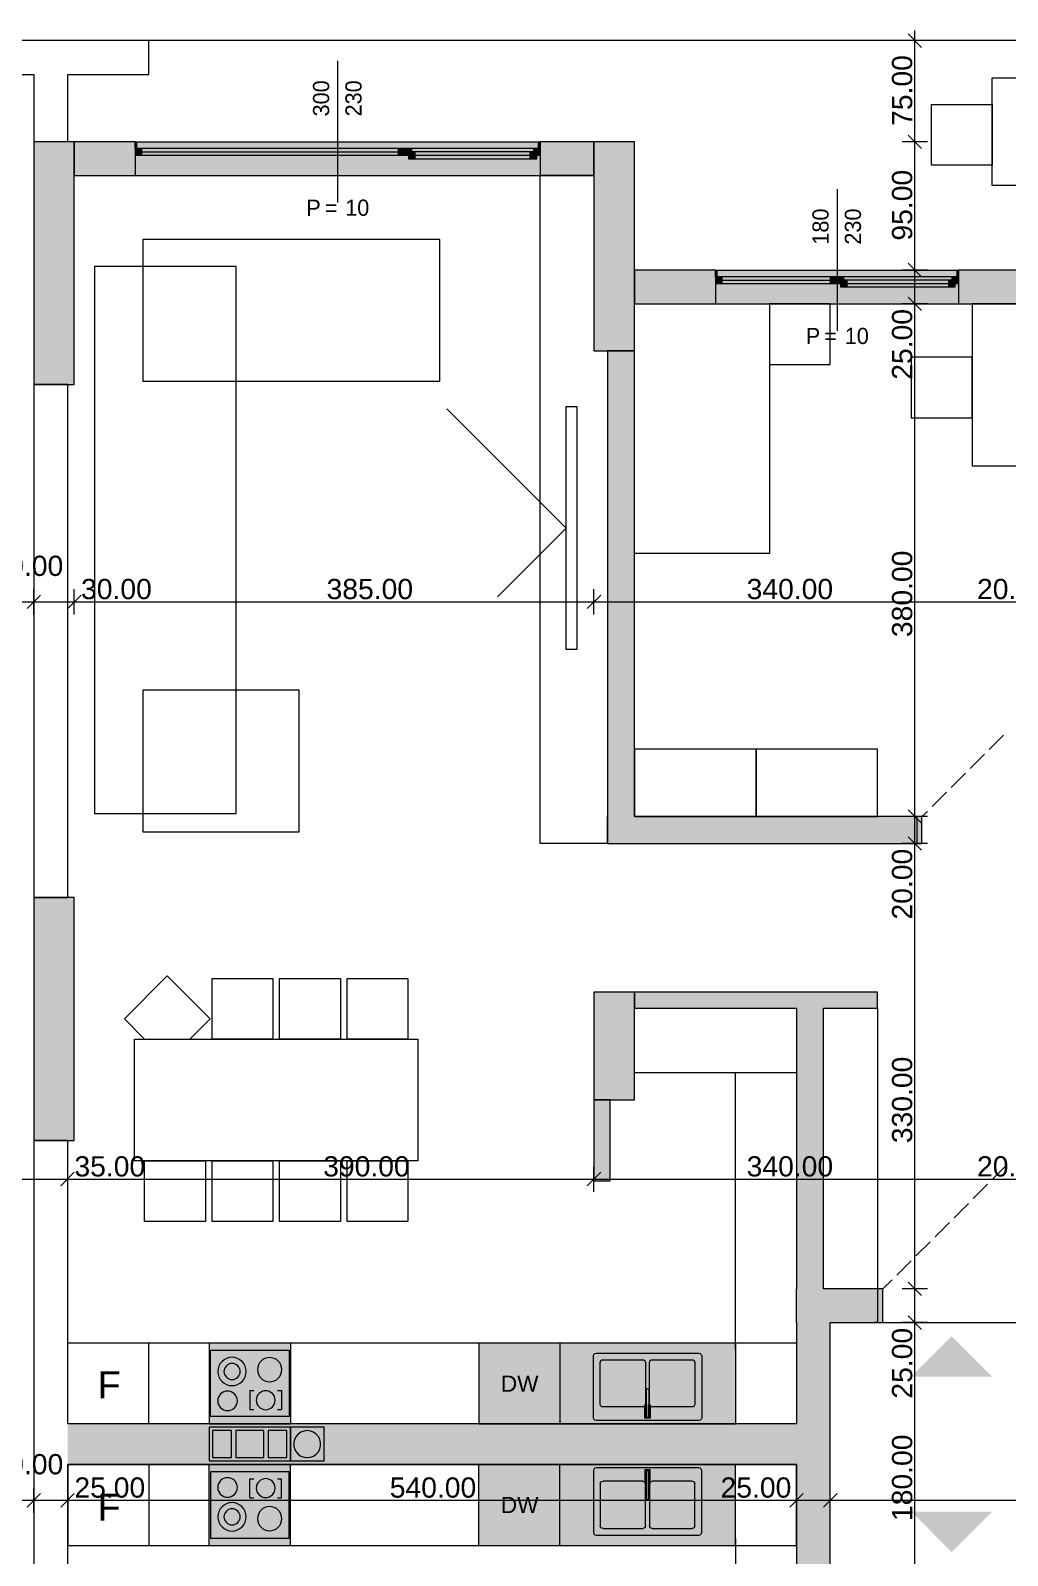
# Model space of a CAD drawing. Header units: millimetres. Extents: x 5493291 to 5652041, y -5155064 to -5098765.
# Drawn here: x 5583631 to 5590869, y -5121817 to -5110516 of the extents above; entities that cross this region are included whole.
import ezdxf

# ---------------------------------------------------------------- set-up
doc = ezdxf.new("R2010")
doc.units = ezdxf.units.MM
doc.header["$MEASUREMENT"] = 0
doc.layers.add('Drawing & Figure', color=7, linetype='Continuous')
for name, color, linetype, lineweight in [('Drawing & Figure_Pen_No__1', 7, 'Continuous', 13), ('Drawing & Figure_Pen_No__101', 252, 'Continuous', 13), ('Drawing & Figure_Pen_No__2', 8, 'Continuous', 13)]:
    doc.layers.add(name, color=color, linetype=linetype, lineweight=lineweight)
for name, color, linetype, lineweight, true_color in [('Drawing & Figure_Pen_No__102', 7, 'Continuous', 13, 0xcccccc), ('Drawing & Figure_Pen_No__105', 7, 'Continuous', 13, 0xcae6ff), ('Drawing & Figure_Pen_No__145', 7, 'Continuous', 13, 0x0077b0), ('Drawing & Figure_Pen_No__181', 7, 'Continuous', 5, 0x282828), ('Drawing & Figure_Pen_No__61', 7, 'Continuous', 13, 0x6a6a6a), ('Drawing & Figure_Pen_No__62', 7, 'Continuous', 13, 0xaaaaaa), ('Drawing & Figure_Pen_No__65', 7, 'Continuous', 20, 0x80c2ff)]:
    doc.layers.add(name, color=color, linetype=linetype, lineweight=lineweight, true_color=true_color)
doc.styles.add('GENERATED_STYLE_1', font='GIL_____.TTF')
doc.styles.add('GENERATED_STYLE_2', font='arial.ttf')
doc.styles.add('GENERATED_STYLE_3', font='ARIALUNI.ttf')

msp = doc.modelspace()

# ---------------------------------------------------------------- hatches: boundary and pattern name
at = {"layer": 'Drawing & Figure', "linetype": 'Continuous', "lineweight": 20}
h = msp.add_hatch(color=6, dxfattribs=at)
h.paths.add_polyline_path([(5584955, -5121116), (5585556, -5121116), (5585556, -5120866), (5585126, -5120866), (5584955, -5120866)])
h.paths.add_polyline_path([(5584980, -5120891), (5585120, -5120891), (5585120, -5121091), (5584980, -5121091)], flags=0)
h.paths.add_polyline_path([(5585360, -5121091), (5585151, -5121091), (5585151, -5120891), (5585360, -5120891)], flags=0)
h.paths.add_polyline_path([(5585391, -5121091), (5585391, -5120891), (5585530, -5120891), (5585530, -5121091)], flags=0)
h = msp.add_hatch(color=6, dxfattribs=at)
h.paths.add_polyline_path([(5585556, -5120866), (5585556, -5121116), (5585805, -5121116), (5585805, -5121096), (5585805, -5120886), (5585805, -5120866)])
h.paths.add_polyline_path([(5585581, -5121004), (5585581, -5120979), (5585587, -5120956), (5585598, -5120935), (5585614, -5120917), (5585634, -5120903), (5585657, -5120894), (5585681, -5120891), (5585704, -5120894), (5585727, -5120903), (5585747, -5120917), (5585763, -5120935), (5585774, -5120956), (5585780, -5120979), (5585780, -5121004), (5585774, -5121027), (5585763, -5121048), (5585747, -5121066), (5585727, -5121080), (5585704, -5121089), (5585681, -5121091), (5585657, -5121089), (5585634, -5121080), (5585614, -5121066), (5585598, -5121048), (5585587, -5121027)], flags=0)
at = {"layer": 'Drawing & Figure_Pen_No__1', "linetype": 'Continuous', "lineweight": 0, "true_color": 0x000000}
for points in [[(5583955, -5111341), (5583656, -5111341), (5583656, -5113139), (5583955, -5113139)], [(5588105, -5111341), (5587805, -5111341), (5587805, -5112891), (5588105, -5112891)], [(5583955, -5116941), (5583656, -5116941), (5583656, -5118741), (5583955, -5118741)], [(5588105, -5118441), (5588105, -5117641), (5587805, -5117641), (5587805, -5118441)], [(5590756, -5120491), (5590456, -5120191), (5590156, -5120491)], [(5590756, -5121491), (5590156, -5121491), (5590456, -5121792)]]:
    msp.add_hatch(color=18, dxfattribs=at).paths.add_polyline_path(points)
at = {"layer": 'Drawing & Figure_Pen_No__1', "linetype": 'Continuous', "lineweight": 0, "true_color": 0xffffff}
for points in [[(5583955, -5111591), (5584405, -5111591), (5584405, -5111441), (5584405, -5111391), (5584405, -5111341), (5583955, -5111341)], [(5584405, -5111391), (5587406, -5111391), (5587406, -5111341), (5587395, -5111341), (5584415, -5111341), (5584405, -5111341)], [(5584415, -5111341), (5584405, -5111341), (5584405, -5111391), (5584415, -5111391)], [(5587406, -5111341), (5587395, -5111341), (5587395, -5111391), (5587406, -5111391)], [(5587805, -5111341), (5587406, -5111341), (5587406, -5111391), (5587406, -5111441), (5587406, -5111591), (5587805, -5111591)], [(5587406, -5111391), (5584405, -5111391), (5584405, -5111441), (5584405, -5111591), (5587406, -5111591), (5587406, -5111441)], [(5584405, -5111441), (5584456, -5111441), (5584456, -5111391), (5584405, -5111391)], [(5584456, -5111441), (5586355, -5111441), (5586355, -5111391), (5584456, -5111391)], [(5586405, -5111391), (5586355, -5111391), (5586355, -5111441), (5586405, -5111441)], [(5586405, -5111441), (5586431, -5111441), (5586431, -5111416), (5586456, -5111416), (5586456, -5111391), (5586405, -5111391)], [(5586431, -5111466), (5586481, -5111466), (5586481, -5111416), (5586431, -5111416)], [(5587331, -5111466), (5587331, -5111416), (5587356, -5111416), (5587356, -5111391), (5586456, -5111391), (5586456, -5111416), (5586481, -5111416), (5586481, -5111466)], [(5587331, -5111416), (5586481, -5111416), (5586481, -5111466), (5587331, -5111466)], [(5587381, -5111416), (5587331, -5111416), (5587331, -5111466), (5587381, -5111466)], [(5587406, -5111391), (5587356, -5111391), (5587356, -5111416), (5587381, -5111416), (5587381, -5111441), (5587406, -5111441)], [(5588105, -5112541), (5588706, -5112541), (5588706, -5112391), (5588706, -5112341), (5588706, -5112291), (5588105, -5112291)], [(5588706, -5112341), (5590506, -5112341), (5590506, -5112291), (5590496, -5112291), (5588715, -5112291), (5588706, -5112291)], [(5588715, -5112291), (5588706, -5112291), (5588706, -5112341), (5588715, -5112341)], [(5590506, -5112341), (5588706, -5112341), (5588706, -5112391), (5588706, -5112541), (5590506, -5112541), (5590506, -5112391)], [(5588706, -5112391), (5588756, -5112391), (5588756, -5112341), (5588706, -5112341)], [(5588756, -5112391), (5589556, -5112391), (5589556, -5112341), (5588756, -5112341)], [(5589606, -5112341), (5589556, -5112341), (5589556, -5112391), (5589606, -5112391)], [(5589606, -5112391), (5589631, -5112391), (5589631, -5112366), (5589656, -5112366), (5589656, -5112341), (5589606, -5112341)], [(5589631, -5112416), (5589681, -5112416), (5589681, -5112366), (5589631, -5112366)], [(5590431, -5112416), (5590431, -5112366), (5590456, -5112366), (5590456, -5112341), (5589656, -5112341), (5589656, -5112366), (5589681, -5112366), (5589681, -5112416)], [(5590431, -5112366), (5589681, -5112366), (5589681, -5112416), (5590431, -5112416)], [(5590481, -5112366), (5590431, -5112366), (5590431, -5112416), (5590481, -5112416)], [(5590506, -5112341), (5590456, -5112341), (5590456, -5112366), (5590481, -5112366), (5590481, -5112391), (5590506, -5112391)], [(5590506, -5112291), (5590496, -5112291), (5590496, -5112341), (5590506, -5112341)], [(5591106, -5112291), (5590506, -5112291), (5590506, -5112341), (5590506, -5112391), (5590506, -5112541), (5591106, -5112541)], [(5588105, -5116341), (5588105, -5112891), (5587906, -5112891), (5587906, -5116341)], [(5588105, -5116341), (5587906, -5116341), (5587906, -5116541)], [(5588105, -5116341), (5587906, -5116541), (5588105, -5116541)], [(5588105, -5116541), (5590196, -5116541), (5590196, -5116341), (5588105, -5116341)], [(5590196, -5116541), (5590235, -5116541), (5590235, -5116341), (5590196, -5116341)], [(5588105, -5117761), (5589906, -5117761), (5589906, -5117641), (5588105, -5117641)], [(5589505, -5119841), (5589505, -5117761), (5589306, -5117761), (5589306, -5119841)], [(5587805, -5118441), (5587805, -5119041), (5587925, -5119041), (5587925, -5118441)], [(5589505, -5119841), (5589306, -5119841), (5589306, -5120091)], [(5589505, -5119841), (5589306, -5120091), (5589505, -5120091)], [(5589505, -5119841), (5589505, -5120091), (5589906, -5120091), (5589906, -5119841)], [(5589906, -5120091), (5589946, -5120091), (5589946, -5119841), (5589906, -5119841)], [(5589556, -5120841), (5589556, -5120091), (5589306, -5120091), (5589306, -5120841)], [(5584955, -5120241), (5584955, -5120841), (5585556, -5120841), (5585556, -5120241)], [(5584965, -5120296), (5584965, -5120786), (5585546, -5120786), (5585546, -5120296)], [(5586952, -5120241), (5586952, -5120841), (5587552, -5120841), (5587552, -5120241)], [(5587552, -5120241), (5587552, -5120841), (5588853, -5120841), (5588853, -5120241)], [(5587823, -5120316), (5587812, -5120319), (5587805, -5120326), (5587802, -5120336), (5587802, -5120796), (5587805, -5120806), (5587812, -5120814), (5587823, -5120816), (5588582, -5120816), (5588592, -5120814), (5588600, -5120806), (5588603, -5120796), (5588603, -5120336), (5588600, -5120326), (5588592, -5120319), (5588582, -5120316)], [(5588193, -5120589), (5588193, -5120786), (5588196, -5120793), (5588202, -5120795), (5588209, -5120793), (5588211, -5120786), (5588211, -5120589), (5588209, -5120582), (5588202, -5120580), (5588196, -5120582)], [(5588183, -5120699), (5588183, -5120734), (5588193, -5120734), (5588193, -5120699)], [(5588183, -5120735), (5588183, -5120800), (5588222, -5120800), (5588222, -5120735), (5588211, -5120735), (5588211, -5120786), (5588209, -5120793), (5588202, -5120795), (5588196, -5120793), (5588193, -5120786), (5588193, -5120735)], [(5588222, -5120699), (5588211, -5120699), (5588211, -5120734), (5588222, -5120734)], [(5589306, -5120841), (5583906, -5120841), (5583906, -5121141), (5589306, -5121141)], [(5589306, -5120841), (5589556, -5121141), (5589556, -5120841)], [(5589306, -5121141), (5589556, -5121141), (5589306, -5120841)], [(5584955, -5121742), (5585556, -5121742), (5585556, -5121141), (5584955, -5121141)], [(5584965, -5121687), (5585546, -5121687), (5585546, -5121197), (5584965, -5121197)], [(5586952, -5121742), (5587552, -5121742), (5587552, -5121141), (5586952, -5121141)], [(5587552, -5121742), (5588853, -5121742), (5588853, -5121141), (5587552, -5121141)], [(5587823, -5121666), (5588582, -5121666), (5588592, -5121664), (5588600, -5121657), (5588603, -5121646), (5588603, -5121186), (5588600, -5121176), (5588592, -5121169), (5588582, -5121167), (5587823, -5121167), (5587812, -5121169), (5587805, -5121176), (5587802, -5121186), (5587802, -5121646), (5587805, -5121657), (5587812, -5121664)], [(5588183, -5121247), (5588193, -5121247), (5588193, -5121197), (5588196, -5121190), (5588202, -5121187), (5588209, -5121190), (5588211, -5121197), (5588211, -5121247), (5588222, -5121247), (5588222, -5121182), (5588183, -5121182)], [(5588193, -5121394), (5588196, -5121401), (5588202, -5121403), (5588209, -5121401), (5588211, -5121394), (5588211, -5121197), (5588209, -5121190), (5588202, -5121187), (5588196, -5121190), (5588193, -5121197)], [(5589306, -5121141), (5589306, -5121892), (5589556, -5121892), (5589556, -5121141)], [(5588183, -5121283), (5588193, -5121283), (5588193, -5121248), (5588183, -5121248)], [(5588222, -5121283), (5588222, -5121248), (5588211, -5121248), (5588211, -5121283)]]:
    msp.add_hatch(color=7, dxfattribs=at).paths.add_polyline_path(points)

# ---------------------------------------------------------------- linework, layer by layer
at = {"layer": 'Drawing & Figure_Pen_No__1', "color": 7, "linetype": 'Continuous', "lineweight": 13}
for points in [[(5590183, -5110591), (5590183, -5110516)], [(5594405, -5110591), (5565005, -5110591)], [(5594405, -5110591), (5565005, -5110591)], [(5584506, -5110591), (5582706, -5110591)], [(5584506, -5110841), (5584506, -5110591)], [(5590276, -5110591), (5590089, -5110591)], [(5590183, -5111341), (5590183, -5110591)], [(5583556, -5110841), (5583656, -5110841)], [(5583656, -5110841), (5583656, -5111339)], [(5583906, -5111339), (5583906, -5110841)], [(5583906, -5110841), (5584506, -5110841)], [(5583656, -5111339), (5583906, -5111339)], [(5583955, -5111341), (5583656, -5111341)], [(5583656, -5111341), (5583656, -5113139)], [(5584405, -5111341), (5583955, -5111341)], [(5583955, -5111341), (5583955, -5111591)], [(5583955, -5113139), (5583955, -5111341)], [(5584405, -5111341), (5584405, -5111391)], [(5584405, -5111341), (5584405, -5111391)], [(5587406, -5111341), (5587406, -5111391)], [(5587406, -5111341), (5587406, -5111391)], [(5587805, -5111341), (5587406, -5111341)], [(5587805, -5111591), (5587805, -5111341)], [(5588105, -5111341), (5587805, -5111341)], [(5587805, -5111341), (5587805, -5112891)], [(5588105, -5112891), (5588105, -5111341)], [(5590276, -5111341), (5590089, -5111341)], [(5590183, -5112291), (5590183, -5111341)], [(5584405, -5111391), (5584405, -5111441)], [(5584405, -5111441), (5584405, -5111591)], [(5587406, -5111391), (5587406, -5111441)], [(5587406, -5111441), (5587406, -5111591)], [(5583955, -5111591), (5584405, -5111591)], [(5587406, -5111591), (5587805, -5111591)], [(5588706, -5112291), (5588105, -5112291)], [(5588105, -5112291), (5588105, -5112541)], [(5588706, -5112291), (5588706, -5112341)], [(5588706, -5112291), (5588706, -5112341)], [(5588706, -5112341), (5588706, -5112391)], [(5590276, -5112291), (5590089, -5112291)], [(5590183, -5112541), (5590183, -5112291)], [(5590506, -5112291), (5590506, -5112341)], [(5590506, -5112291), (5590506, -5112341)], [(5591106, -5112291), (5590506, -5112291)], [(5590506, -5112341), (5590506, -5112391)], [(5588706, -5112391), (5588706, -5112541)], [(5590506, -5112391), (5590506, -5112541)], [(5588105, -5112541), (5588706, -5112541)], [(5590276, -5112541), (5590089, -5112541)], [(5590183, -5116341), (5590183, -5112541)], [(5590506, -5112541), (5591106, -5112541)], [(5587805, -5112891), (5588105, -5112891)], [(5587906, -5112891), (5587906, -5116341)], [(5588105, -5112891), (5587906, -5112891)], [(5588105, -5116341), (5588105, -5112891)], [(5583656, -5113139), (5583656, -5116941)], [(5583906, -5113139), (5583656, -5113139)], [(5583656, -5113139), (5583955, -5113139)], [(5583906, -5116941), (5583906, -5113139)], [(5583556, -5114750), (5583656, -5114750)], [(5583656, -5114844), (5583656, -5114656)], [(5583656, -5114750), (5583955, -5114750)], [(5583955, -5114844), (5583955, -5114656)], [(5583955, -5114750), (5587805, -5114750)], [(5587805, -5114844), (5587805, -5114656)], [(5587805, -5114750), (5591205, -5114750)], [(5587906, -5116541), (5587906, -5116341)], [(5590196, -5116341), (5588105, -5116341)], [(5590276, -5116341), (5590089, -5116341)], [(5590196, -5116341), (5590174, -5116341)], [(5590196, -5116341), (5590174, -5116341)], [(5590196, -5116341), (5590174, -5116341)], [(5590183, -5116541), (5590183, -5116341)], [(5590196, -5116341), (5590196, -5116541)], [(5590196, -5116341), (5590196, -5116541)], [(5590196, -5116341), (5590196, -5116541)], [(5587906, -5116541), (5590196, -5116541)], [(5590276, -5116541), (5590089, -5116541)], [(5590196, -5116541), (5590174, -5116541)], [(5590196, -5116541), (5590174, -5116541)], [(5590196, -5116541), (5590174, -5116541)], [(5590183, -5119841), (5590183, -5116541)], [(5583656, -5116941), (5583906, -5116941)], [(5583955, -5116941), (5583656, -5116941)], [(5583656, -5116941), (5583656, -5118741)], [(5583955, -5118741), (5583955, -5116941)], [(5588105, -5117641), (5587805, -5117641)], [(5587805, -5117641), (5587805, -5118441)], [(5588105, -5118441), (5588105, -5117641)], [(5589906, -5117641), (5588105, -5117641)], [(5588105, -5117641), (5588105, -5117761)], [(5589906, -5117761), (5589906, -5117641)], [(5588105, -5117761), (5589306, -5117761)], [(5589306, -5117761), (5589306, -5119841)], [(5589505, -5117761), (5589906, -5117761)], [(5589505, -5119841), (5589505, -5117761)], [(5587805, -5118441), (5587805, -5119041)], [(5587925, -5118441), (5587805, -5118441)], [(5587805, -5118441), (5588105, -5118441)], [(5587925, -5119041), (5587925, -5118441)], [(5583656, -5118741), (5583656, -5123742)], [(5583906, -5118741), (5583656, -5118741)], [(5583656, -5118741), (5583955, -5118741)], [(5583906, -5120841), (5583906, -5118741)], [(5583906, -5119121), (5583906, -5118934)], [(5587805, -5119121), (5587805, -5118934)], [(5583556, -5119027), (5583906, -5119027)], [(5583906, -5119027), (5587805, -5119027)], [(5587805, -5119027), (5591205, -5119027)], [(5587805, -5119041), (5587925, -5119041)], [(5589306, -5120091), (5589306, -5119841)], [(5589906, -5119841), (5589505, -5119841)], [(5589906, -5119841), (5589884, -5119841)], [(5589906, -5119841), (5589884, -5119841)], [(5589906, -5119841), (5589884, -5119841)], [(5589906, -5119841), (5589906, -5120091)], [(5589906, -5119841), (5589906, -5120091)], [(5589906, -5119841), (5589906, -5120091)], [(5590276, -5119841), (5590089, -5119841)], [(5590183, -5120091), (5590183, -5119841)], [(5589306, -5120091), (5589306, -5120841)], [(5589556, -5121892), (5589556, -5120091)], [(5589556, -5120091), (5597756, -5120091)], [(5589556, -5120091), (5589906, -5120091)], [(5589556, -5120841), (5589556, -5120091)], [(5589906, -5120091), (5589884, -5120091)], [(5589906, -5120091), (5589884, -5120091)], [(5589906, -5120091), (5589884, -5120091)], [(5590276, -5120091), (5590089, -5120091)], [(5590183, -5121892), (5590183, -5120091)], [(5589306, -5120841), (5583906, -5120841)], [(5589556, -5121141), (5589556, -5120841)], [(5585126, -5120866), (5584955, -5120866)], [(5584955, -5120866), (5584955, -5121116)], [(5585120, -5120891), (5584980, -5120891)], [(5584980, -5120891), (5584980, -5121091)], [(5585120, -5121091), (5585120, -5120891)], [(5585556, -5120866), (5585126, -5120866)], [(5585151, -5120891), (5585151, -5121091)], [(5585360, -5120891), (5585151, -5120891)], [(5585360, -5121091), (5585360, -5120891)], [(5585530, -5120891), (5585391, -5120891)], [(5585391, -5120891), (5585391, -5121091)], [(5585530, -5121091), (5585530, -5120891)], [(5585805, -5120866), (5585556, -5120866)], [(5585556, -5120866), (5585556, -5121116)], [(5585556, -5121116), (5585556, -5120866)], [(5585587, -5120956), (5585581, -5120979)], [(5585598, -5120935), (5585587, -5120956)], [(5585614, -5120917), (5585598, -5120935)], [(5585634, -5120903), (5585614, -5120917)], [(5585657, -5120894), (5585634, -5120903)], [(5585681, -5120891), (5585657, -5120894)], [(5585704, -5120894), (5585681, -5120891)], [(5585727, -5120903), (5585704, -5120894)], [(5585747, -5120917), (5585727, -5120903)], [(5585763, -5120935), (5585747, -5120917)], [(5585774, -5120956), (5585763, -5120935)], [(5585780, -5120979), (5585774, -5120956)], [(5585805, -5120886), (5585805, -5120866)], [(5585805, -5121096), (5585805, -5120886)], [(5585581, -5120979), (5585581, -5121004)], [(5585581, -5121004), (5585587, -5121027)], [(5585587, -5121027), (5585598, -5121048)], [(5585598, -5121048), (5585614, -5121066)], [(5585614, -5121066), (5585634, -5121080)], [(5585634, -5121080), (5585657, -5121089)], [(5585657, -5121089), (5585681, -5121091)], [(5585681, -5121091), (5585704, -5121089)], [(5585704, -5121089), (5585727, -5121080)], [(5585727, -5121080), (5585747, -5121066)], [(5585747, -5121066), (5585763, -5121048)], [(5585763, -5121048), (5585774, -5121027)], [(5585774, -5121027), (5585780, -5121004)], [(5585780, -5121004), (5585780, -5120979)], [(5583906, -5121141), (5589306, -5121141)], [(5583906, -5123742), (5583906, -5121141)], [(5584955, -5121116), (5585556, -5121116)], [(5584980, -5121091), (5585120, -5121091)], [(5585151, -5121091), (5585360, -5121091)], [(5585391, -5121091), (5585530, -5121091)], [(5585556, -5121116), (5585805, -5121116)], [(5585805, -5121116), (5585805, -5121096)], [(5589306, -5121141), (5589306, -5121892)], [(5589556, -5121892), (5589556, -5121141)], [(5583656, -5121501), (5583656, -5121314)], [(5583906, -5121501), (5583906, -5121314)], [(5589306, -5121501), (5589306, -5121314)], [(5589556, -5121501), (5589556, -5121314)], [(5583556, -5121407), (5583656, -5121407)], [(5583656, -5121407), (5583906, -5121407)], [(5583906, -5121407), (5589306, -5121407)], [(5589306, -5121407), (5589556, -5121407)], [(5589556, -5121407), (5597756, -5121407)]]:
    msp.add_lwpolyline(points, dxfattribs=at)
at = {"layer": 'Drawing & Figure_Pen_No__101', "color": 252, "linetype": 'Continuous', "lineweight": 13}
for points in [[(5590756, -5110866), (5591556, -5110866)], [(5590756, -5111664), (5590756, -5110866)], [(5590306, -5111514), (5590306, -5111064)], [(5590306, -5111064), (5590756, -5111064)], [(5590756, -5111064), (5590756, -5111514)], [(5587406, -5116541), (5587406, -5111589)], [(5587406, -5111589), (5587805, -5111589)], [(5587805, -5111589), (5587805, -5112891)], [(5590756, -5111514), (5590306, -5111514)], [(5591556, -5111664), (5590756, -5111664)], [(5586664, -5112064), (5584463, -5112064)], [(5584463, -5112064), (5584463, -5113114)], [(5586664, -5113114), (5586664, -5112064)], [(5585155, -5112264), (5584105, -5112264)], [(5584105, -5112264), (5584105, -5116319)], [(5585155, -5116319), (5585155, -5112264)], [(5588105, -5114391), (5588105, -5112541)], [(5588105, -5112541), (5589106, -5112541)], [(5589106, -5112541), (5589106, -5114391)], [(5589106, -5112541), (5589106, -5112991)], [(5589556, -5112541), (5589106, -5112541)], [(5589556, -5112991), (5589556, -5112541)], [(5591106, -5112541), (5590606, -5112541)], [(5590606, -5112541), (5590606, -5113741)], [(5587805, -5112891), (5587906, -5112891)], [(5587906, -5112891), (5587906, -5116541)], [(5590606, -5112937), (5590156, -5112937)], [(5590156, -5112937), (5590156, -5113387)], [(5590606, -5113387), (5590606, -5112937)], [(5589106, -5112991), (5589556, -5112991)], [(5584463, -5113114), (5586664, -5113114)], [(5587600, -5114203), (5586716, -5113319)], [(5587600, -5115103), (5587600, -5113303)], [(5587600, -5113303), (5587679, -5113303)], [(5587679, -5113303), (5587679, -5115103)], [(5590156, -5113387), (5590606, -5113387)], [(5590606, -5113741), (5591205, -5113741)], [(5587600, -5114203), (5587090, -5114713)], [(5589106, -5114391), (5588105, -5114391)], [(5587679, -5115103), (5587600, -5115103)], [(5585621, -5115404), (5584463, -5115404)], [(5584463, -5115404), (5584463, -5116454)], [(5585621, -5116454), (5585621, -5115404)], [(5589006, -5115841), (5588105, -5115841)], [(5588105, -5115841), (5588105, -5116341)], [(5589006, -5116341), (5589006, -5115841)], [(5589906, -5115841), (5589006, -5115841)], [(5589006, -5115841), (5589006, -5116341)], [(5589906, -5116341), (5589906, -5115841)], [(5584105, -5116319), (5585155, -5116319)], [(5588105, -5116341), (5589006, -5116341)], [(5589006, -5116341), (5589906, -5116341)], [(5584463, -5116454), (5585621, -5116454)], [(5587906, -5116541), (5587406, -5116541)], [(5584326, -5117841), (5584643, -5117522)], [(5584643, -5117522), (5584962, -5117841)], [(5584976, -5117541), (5585426, -5117541)], [(5584976, -5117991), (5584976, -5117541)], [(5585426, -5117541), (5585426, -5117991)], [(5585476, -5117541), (5585926, -5117541)], [(5585476, -5117991), (5585476, -5117541)], [(5585926, -5117541), (5585926, -5117991)], [(5585976, -5117541), (5586426, -5117541)], [(5585976, -5117991), (5585976, -5117541)], [(5586426, -5117541), (5586426, -5117991)], [(5588105, -5117761), (5589306, -5117761)], [(5589306, -5117761), (5589306, -5118241)], [(5589505, -5117761), (5589906, -5117761)], [(5589505, -5119841), (5589505, -5117761)], [(5589906, -5117761), (5589906, -5119841)], [(5584476, -5117991), (5584326, -5117841)], [(5584962, -5117841), (5584811, -5117991)], [(5584401, -5118891), (5584401, -5117991)], [(5584401, -5117991), (5586501, -5117991)], [(5585426, -5117991), (5584976, -5117991)], [(5585926, -5117991), (5585476, -5117991)], [(5586426, -5117991), (5585976, -5117991)], [(5586501, -5117991), (5586501, -5118891)], [(5589306, -5118241), (5588105, -5118241)], [(5588853, -5120291), (5588853, -5118241)], [(5586501, -5118891), (5584401, -5118891)], [(5584476, -5118891), (5584926, -5118891)], [(5584476, -5119341), (5584476, -5118891)], [(5584926, -5118891), (5584926, -5119341)], [(5584976, -5118891), (5585426, -5118891)], [(5584976, -5119341), (5584976, -5118891)], [(5585426, -5118891), (5585426, -5119341)], [(5585476, -5118891), (5585926, -5118891)], [(5585476, -5119341), (5585476, -5118891)], [(5585926, -5118891), (5585926, -5119341)], [(5585976, -5118891), (5586426, -5118891)], [(5585976, -5119341), (5585976, -5118891)], [(5586426, -5118891), (5586426, -5119341)], [(5584926, -5119341), (5584476, -5119341)], [(5585426, -5119341), (5584976, -5119341)], [(5585926, -5119341), (5585476, -5119341)], [(5586426, -5119341), (5585976, -5119341)], [(5589906, -5119841), (5589505, -5119841)], [(5588853, -5121691), (5588853, -5123262)]]:
    msp.add_lwpolyline(points, dxfattribs=at)
at = {"layer": 'Drawing & Figure_Pen_No__102', "color": 254, "linetype": 'Continuous', "lineweight": 13, "true_color": 0xcccccc}
for points in [[(5584955, -5120241), (5585556, -5120241)], [(5584955, -5120241), (5584955, -5120841)], [(5584965, -5120296), (5585546, -5120296)], [(5584965, -5120786), (5584965, -5120296)], [(5585546, -5120296), (5585546, -5120786)], [(5585556, -5120241), (5585556, -5120841)], [(5586952, -5120241), (5587552, -5120241)], [(5586952, -5120241), (5586952, -5120841)], [(5587552, -5120241), (5587552, -5120841)], [(5587552, -5120241), (5588853, -5120241)], [(5587552, -5120241), (5587552, -5120841)], [(5588853, -5120241), (5588853, -5120841)], [(5587802, -5120336), (5587805, -5120326)], [(5587802, -5120796), (5587802, -5120336)], [(5587805, -5120326), (5587812, -5120319)], [(5587812, -5120319), (5587823, -5120316)], [(5587823, -5120316), (5588582, -5120316)], [(5587852, -5120696), (5587852, -5120386)], [(5587872, -5120366), (5588167, -5120366)], [(5588187, -5120386), (5588187, -5120696)], [(5588217, -5120696), (5588217, -5120386)], [(5588237, -5120366), (5588532, -5120366)], [(5588552, -5120386), (5588552, -5120696)], [(5588582, -5120316), (5588592, -5120319)], [(5588592, -5120319), (5588600, -5120326)], [(5588600, -5120326), (5588603, -5120336)], [(5588603, -5120336), (5588603, -5120796)], [(5585255, -5120595), (5585255, -5120735)], [(5585255, -5120595), (5585284, -5120595)], [(5585461, -5120595), (5585490, -5120595)], [(5585490, -5120595), (5585490, -5120735)], [(5588193, -5120589), (5588196, -5120582)], [(5588193, -5120786), (5588193, -5120589)], [(5588196, -5120582), (5588202, -5120580)], [(5588202, -5120580), (5588209, -5120582)], [(5588209, -5120582), (5588211, -5120589)], [(5588211, -5120589), (5588211, -5120786)], [(5585255, -5120735), (5585284, -5120735)], [(5585461, -5120735), (5585490, -5120735)], [(5588167, -5120716), (5587872, -5120716)], [(5588183, -5120699), (5588193, -5120699)], [(5588183, -5120734), (5588183, -5120699)], [(5588193, -5120734), (5588183, -5120734)], [(5588183, -5120735), (5588193, -5120735)], [(5588183, -5120800), (5588183, -5120735)], [(5588193, -5120699), (5588193, -5120734)], [(5588193, -5120735), (5588193, -5120786)], [(5588211, -5120734), (5588211, -5120699)], [(5588211, -5120699), (5588222, -5120699)], [(5588222, -5120734), (5588211, -5120734)], [(5588211, -5120786), (5588211, -5120735)], [(5588211, -5120735), (5588222, -5120735)], [(5588222, -5120699), (5588222, -5120734)], [(5588222, -5120735), (5588222, -5120800)], [(5588532, -5120716), (5588237, -5120716)], [(5584955, -5120841), (5585556, -5120841)], [(5585546, -5120786), (5584965, -5120786)], [(5586952, -5120841), (5587552, -5120841)], [(5587552, -5120841), (5588853, -5120841)], [(5587805, -5120806), (5587802, -5120796)], [(5587812, -5120814), (5587805, -5120806)], [(5587823, -5120816), (5587812, -5120814)], [(5588582, -5120816), (5587823, -5120816)], [(5588222, -5120800), (5588183, -5120800)], [(5588196, -5120793), (5588193, -5120786)], [(5588193, -5120786), (5588196, -5120793)], [(5588202, -5120795), (5588196, -5120793)], [(5588196, -5120793), (5588202, -5120795)], [(5588209, -5120793), (5588202, -5120795)], [(5588202, -5120795), (5588209, -5120793)], [(5588211, -5120786), (5588209, -5120793)], [(5588209, -5120793), (5588211, -5120786)], [(5588592, -5120814), (5588582, -5120816)], [(5588600, -5120806), (5588592, -5120814)], [(5588603, -5120796), (5588600, -5120806)], [(5584955, -5121141), (5585556, -5121141)], [(5584955, -5121742), (5584955, -5121141)], [(5585546, -5121197), (5584965, -5121197)], [(5584965, -5121197), (5584965, -5121687)], [(5585546, -5121687), (5585546, -5121197)], [(5585556, -5121742), (5585556, -5121141)], [(5586952, -5121141), (5587552, -5121141)], [(5586952, -5121742), (5586952, -5121141)], [(5587552, -5121742), (5587552, -5121141)], [(5587552, -5121141), (5588853, -5121141)], [(5587552, -5121742), (5587552, -5121141)], [(5587805, -5121176), (5587802, -5121186)], [(5587802, -5121186), (5587802, -5121647)], [(5587812, -5121169), (5587805, -5121176)], [(5587823, -5121167), (5587812, -5121169)], [(5588582, -5121167), (5587823, -5121167)], [(5588222, -5121182), (5588183, -5121182)], [(5588183, -5121182), (5588183, -5121247)], [(5588196, -5121190), (5588193, -5121197)], [(5588193, -5121197), (5588196, -5121190)], [(5588193, -5121197), (5588193, -5121394)], [(5588193, -5121247), (5588193, -5121197)], [(5588202, -5121187), (5588196, -5121190)], [(5588196, -5121190), (5588202, -5121187)], [(5588209, -5121190), (5588202, -5121187)], [(5588202, -5121187), (5588209, -5121190)], [(5588211, -5121197), (5588209, -5121190)], [(5588209, -5121190), (5588211, -5121197)], [(5588211, -5121394), (5588211, -5121197)], [(5588211, -5121197), (5588211, -5121247)], [(5588222, -5121247), (5588222, -5121182)], [(5588592, -5121169), (5588582, -5121167)], [(5588600, -5121176), (5588592, -5121169)], [(5588603, -5121186), (5588600, -5121176)], [(5588603, -5121647), (5588603, -5121186)], [(5588853, -5121742), (5588853, -5121141)], [(5585255, -5121388), (5585255, -5121248)], [(5585255, -5121248), (5585284, -5121248)], [(5585461, -5121248), (5585490, -5121248)], [(5585490, -5121388), (5585490, -5121248)], [(5587852, -5121286), (5587852, -5121597)], [(5588167, -5121266), (5587872, -5121266)], [(5588183, -5121247), (5588193, -5121247)], [(5588193, -5121248), (5588183, -5121248)], [(5588183, -5121248), (5588183, -5121283)], [(5588183, -5121283), (5588193, -5121283)], [(5588187, -5121597), (5588187, -5121286)], [(5588193, -5121283), (5588193, -5121248)], [(5588211, -5121247), (5588222, -5121247)], [(5588222, -5121248), (5588211, -5121248)], [(5588211, -5121248), (5588211, -5121283)], [(5588211, -5121283), (5588222, -5121283)], [(5588217, -5121286), (5588217, -5121597)], [(5588222, -5121283), (5588222, -5121248)], [(5588532, -5121266), (5588237, -5121266)], [(5588552, -5121597), (5588552, -5121286)], [(5585255, -5121388), (5585284, -5121388)], [(5585461, -5121388), (5585490, -5121388)], [(5588193, -5121394), (5588196, -5121401)], [(5588196, -5121401), (5588202, -5121403)], [(5588202, -5121403), (5588209, -5121401)], [(5588209, -5121401), (5588211, -5121394)], [(5587802, -5121647), (5587805, -5121657)], [(5587872, -5121616), (5588167, -5121616)], [(5588237, -5121616), (5588532, -5121616)], [(5588600, -5121657), (5588603, -5121647)], [(5584955, -5121742), (5585556, -5121742)], [(5584965, -5121687), (5585546, -5121687)], [(5586952, -5121742), (5587552, -5121742)], [(5587552, -5121742), (5588853, -5121742)], [(5587805, -5121657), (5587812, -5121664)], [(5587812, -5121664), (5587823, -5121666)], [(5587823, -5121666), (5588582, -5121666)], [(5588582, -5121666), (5588592, -5121664)], [(5588592, -5121664), (5588600, -5121657)]]:
    msp.add_lwpolyline(points, dxfattribs=at)
for points in [[(5585229, -5120453, 0.414214), (5585124, -5120348, 0.414214), (5585019, -5120453, 0.414214), (5585124, -5120558, 0.414214)], [(5585184, -5120453, 0.414214), (5585124, -5120393, 0.414214), (5585064, -5120453, 0.414214), (5585124, -5120513, 0.414214)], [(5585492, -5120439, 0.414214), (5585402, -5120349, 0.414214), (5585312, -5120439, 0.414214), (5585402, -5120529, 0.414214)], [(5585163, -5120671, 0.414214), (5585090, -5120598, 0.414214), (5585018, -5120671, 0.414214), (5585090, -5120743, 0.414214)], [(5585443, -5120666, 0.414214), (5585373, -5120596, 0.414214), (5585303, -5120666, 0.414214), (5585373, -5120736, 0.414214)], [(5585163, -5121312, 0.414214), (5585090, -5121240, 0.414214), (5585018, -5121312, 0.414214), (5585090, -5121385, 0.414214)], [(5585443, -5121317, 0.414214), (5585373, -5121247, 0.414214), (5585303, -5121317, 0.414214), (5585373, -5121387, 0.414214)], [(5585229, -5121530, 0.414214), (5585124, -5121425, 0.414214), (5585019, -5121530, 0.414214), (5585124, -5121635, 0.414214)], [(5585184, -5121530, 0.414214), (5585124, -5121470, 0.414214), (5585064, -5121530, 0.414214), (5585124, -5121590, 0.414214)], [(5585492, -5121544, 0.414214), (5585402, -5121454, 0.414214), (5585312, -5121544, 0.414214), (5585402, -5121634, 0.414214)]]:
    msp.add_lwpolyline(points, format="xyb", close=True, dxfattribs=at)
for points in [[(5587852, -5120386, -0.413746), (5587872, -5120366)], [(5588167, -5120366, -0.413746), (5588187, -5120386)], [(5588217, -5120386, -0.413718), (5588237, -5120366)], [(5588532, -5120366, -0.413733), (5588552, -5120386)], [(5587872, -5120716, -0.413745), (5587852, -5120696)], [(5588187, -5120696, -0.413745), (5588167, -5120716)], [(5588237, -5120716, -0.413716), (5588217, -5120696)], [(5588552, -5120696, -0.413732), (5588532, -5120716)], [(5587852, -5121286, -0.413745), (5587872, -5121266)], [(5588167, -5121266, -0.413745), (5588187, -5121286)], [(5588217, -5121286, -0.413716), (5588237, -5121266)], [(5588532, -5121266, -0.413732), (5588552, -5121286)], [(5587872, -5121616, -0.413746), (5587852, -5121597)], [(5588187, -5121597, -0.413746), (5588167, -5121616)], [(5588237, -5121616, -0.413718), (5588217, -5121597)], [(5588552, -5121597, -0.413733), (5588532, -5121616)]]:
    msp.add_lwpolyline(points, format="xyb", dxfattribs=at)
at = {"layer": 'Drawing & Figure_Pen_No__145', "color": 144, "linetype": 'Continuous', "lineweight": 13, "true_color": 0x0077b0}
for points in [[(5590232, -5110641), (5590132, -5110541)], [(5585906, -5110741), (5585906, -5111791)], [(5590132, -5111291), (5590232, -5111391)], [(5589606, -5111691), (5589606, -5112741)], [(5590132, -5112241), (5590232, -5112341)], [(5590132, -5112491), (5590232, -5112591)], [(5583705, -5114700), (5583606, -5114800)], [(5584005, -5114700), (5583906, -5114800)], [(5587856, -5114700), (5587755, -5114800)], [(5590132, -5116291), (5590232, -5116391)], [(5590132, -5116491), (5590232, -5116591)], [(5583955, -5118977), (5583856, -5119077)], [(5587856, -5118977), (5587755, -5119077)], [(5590132, -5119791), (5590232, -5119891)], [(5590132, -5120041), (5590232, -5120141)], [(5583705, -5121357), (5583606, -5121458)], [(5583955, -5121357), (5583856, -5121458)], [(5589356, -5121357), (5589255, -5121458)], [(5589606, -5121357), (5589505, -5121458)]]:
    msp.add_lwpolyline(points, dxfattribs=at)
at = {"layer": 'Drawing & Figure_Pen_No__181', "color": 250, "linetype": 'Continuous', "lineweight": 5, "true_color": 0x282828}
for points in [[(5590734, -5115843), (5590840, -5115737)], [(5590592, -5115984), (5590699, -5115878)], [(5590451, -5116126), (5590557, -5116020)], [(5590310, -5116267), (5590416, -5116161)], [(5590235, -5116341), (5590275, -5116303)], [(5590756, -5119031), (5590862, -5118925)], [(5590615, -5119172), (5590721, -5119066)], [(5590473, -5119314), (5590579, -5119208)], [(5590332, -5119455), (5590438, -5119349)], [(5590190, -5119597), (5590297, -5119491)], [(5590049, -5119738), (5590155, -5119632)], [(5589946, -5119841), (5590014, -5119773)]]:
    msp.add_lwpolyline(points, dxfattribs=at)
at = {"layer": 'Drawing & Figure_Pen_No__2', "color": 8, "linetype": 'Continuous', "lineweight": 13}
for points in [[(5584405, -5111341), (5587406, -5111341)], [(5584405, -5111391), (5584405, -5111341)], [(5584405, -5111341), (5584415, -5111341)], [(5584405, -5111341), (5584405, -5111391)], [(5584405, -5111341), (5584405, -5111391)], [(5584405, -5111341), (5584405, -5111391)], [(5584415, -5111341), (5587395, -5111341)], [(5584415, -5111341), (5584415, -5111391)], [(5587395, -5111391), (5587395, -5111341)], [(5587395, -5111341), (5587406, -5111341)], [(5587406, -5111341), (5587406, -5111391)], [(5587406, -5111341), (5587406, -5111391)], [(5587406, -5111341), (5587406, -5111391)], [(5587406, -5111341), (5587406, -5111391)], [(5584415, -5111391), (5584405, -5111391)], [(5584456, -5111391), (5584405, -5111391)], [(5584405, -5111391), (5584405, -5111441)], [(5584405, -5111391), (5584405, -5111441)], [(5584405, -5111441), (5584456, -5111441)], [(5584405, -5111441), (5584405, -5111591)], [(5584456, -5111441), (5584456, -5111391)], [(5586355, -5111391), (5584456, -5111391)], [(5584456, -5111416), (5586355, -5111416)], [(5584456, -5111441), (5586355, -5111441)], [(5586405, -5111391), (5586355, -5111391)], [(5586355, -5111391), (5586355, -5111441)], [(5586355, -5111441), (5586405, -5111441)], [(5586456, -5111391), (5586405, -5111391)], [(5586405, -5111441), (5586431, -5111441)], [(5586431, -5111441), (5586431, -5111416)], [(5586431, -5111416), (5586456, -5111416)], [(5586481, -5111416), (5586431, -5111416)], [(5586431, -5111416), (5586431, -5111466)], [(5586431, -5111466), (5586481, -5111466)], [(5586456, -5111416), (5586456, -5111391)], [(5587356, -5111391), (5586456, -5111391)], [(5586481, -5111466), (5586481, -5111416)], [(5587331, -5111416), (5586481, -5111416)], [(5586481, -5111441), (5587331, -5111441)], [(5586481, -5111466), (5587331, -5111466)], [(5586481, -5111466), (5587331, -5111466)], [(5587381, -5111416), (5587331, -5111416)], [(5587331, -5111416), (5587331, -5111466)], [(5587331, -5111466), (5587381, -5111466)], [(5587406, -5111391), (5587356, -5111391)], [(5587356, -5111391), (5587356, -5111416)], [(5587356, -5111416), (5587381, -5111416)], [(5587381, -5111416), (5587381, -5111441)], [(5587381, -5111466), (5587381, -5111416)], [(5587381, -5111441), (5587406, -5111441)], [(5587406, -5111391), (5587395, -5111391)], [(5587406, -5111391), (5587406, -5111441)], [(5587406, -5111391), (5587406, -5111441)], [(5587406, -5111441), (5587406, -5111591)], [(5584405, -5111591), (5587406, -5111591)], [(5588706, -5112291), (5590506, -5112291)], [(5588706, -5112341), (5588706, -5112291)], [(5588706, -5112291), (5588715, -5112291)], [(5588706, -5112291), (5588706, -5112341)], [(5588706, -5112291), (5588706, -5112341)], [(5588706, -5112291), (5588706, -5112341)], [(5588715, -5112341), (5588706, -5112341)], [(5588756, -5112341), (5588706, -5112341)], [(5588706, -5112341), (5588706, -5112391)], [(5588706, -5112341), (5588706, -5112391)], [(5588715, -5112291), (5590496, -5112291)], [(5588715, -5112291), (5588715, -5112341)], [(5588756, -5112391), (5588756, -5112341)], [(5589556, -5112341), (5588756, -5112341)], [(5588756, -5112366), (5589556, -5112366)], [(5589606, -5112341), (5589556, -5112341)], [(5589556, -5112341), (5589556, -5112391)], [(5589656, -5112341), (5589606, -5112341)], [(5589631, -5112391), (5589631, -5112366)], [(5589631, -5112366), (5589656, -5112366)], [(5589681, -5112366), (5589631, -5112366)], [(5589631, -5112366), (5589631, -5112416)], [(5589656, -5112366), (5589656, -5112341)], [(5590456, -5112341), (5589656, -5112341)], [(5589681, -5112416), (5589681, -5112366)], [(5590431, -5112366), (5589681, -5112366)], [(5590481, -5112366), (5590431, -5112366)], [(5590431, -5112366), (5590431, -5112416)], [(5590506, -5112341), (5590456, -5112341)], [(5590456, -5112341), (5590456, -5112366)], [(5590456, -5112366), (5590481, -5112366)], [(5590481, -5112366), (5590481, -5112391)], [(5590481, -5112416), (5590481, -5112366)], [(5590496, -5112341), (5590496, -5112291)], [(5590496, -5112291), (5590506, -5112291)], [(5590506, -5112341), (5590496, -5112341)], [(5590506, -5112291), (5590506, -5112341)], [(5590506, -5112291), (5590506, -5112341)], [(5590506, -5112291), (5590506, -5112341)], [(5590506, -5112291), (5590506, -5112341)], [(5590506, -5112341), (5590506, -5112391)], [(5590506, -5112341), (5590506, -5112391)], [(5588706, -5112391), (5588756, -5112391)], [(5588706, -5112391), (5588706, -5112541)], [(5588756, -5112391), (5589556, -5112391)], [(5589556, -5112391), (5589606, -5112391)], [(5589606, -5112391), (5589631, -5112391)], [(5589631, -5112416), (5589681, -5112416)], [(5589681, -5112391), (5590431, -5112391)], [(5589681, -5112416), (5590431, -5112416)], [(5589681, -5112416), (5590431, -5112416)], [(5590431, -5112416), (5590481, -5112416)], [(5590481, -5112391), (5590506, -5112391)], [(5590506, -5112391), (5590506, -5112541)], [(5588706, -5112541), (5590506, -5112541)]]:
    msp.add_lwpolyline(points, dxfattribs=at)
at = {"layer": 'Drawing & Figure_Pen_No__61', "color": 251, "linetype": 'Continuous', "lineweight": 13, "true_color": 0x6a6a6a}
for points in [[(5590235, -5116341), (5590196, -5116341)], [(5590196, -5116341), (5590196, -5116541)], [(5590235, -5116541), (5590235, -5116341)], [(5590196, -5116541), (5590235, -5116541)], [(5589946, -5119841), (5589906, -5119841)], [(5589906, -5119841), (5589906, -5120091)], [(5589946, -5120091), (5589946, -5119841)], [(5589906, -5120091), (5589946, -5120091)]]:
    msp.add_lwpolyline(points, dxfattribs=at)
at = {"layer": 'Drawing & Figure_Pen_No__62', "color": 253, "linetype": 'Continuous', "lineweight": 13, "true_color": 0xaaaaaa}
for points in [[(5583906, -5120841), (5583906, -5120241)], [(5583906, -5120241), (5589306, -5120241)], [(5584506, -5120841), (5584506, -5120241)], [(5589306, -5120241), (5589306, -5120841)], [(5589306, -5120841), (5583906, -5120841)], [(5589306, -5121141), (5583906, -5121141)], [(5583906, -5121141), (5583906, -5121742)], [(5584506, -5121141), (5584506, -5121742)], [(5589306, -5121742), (5589306, -5121141)], [(5583906, -5121742), (5589306, -5121742)]]:
    msp.add_lwpolyline(points, dxfattribs=at)

# ---------------------------------------------------------------- texts
at = {"layer": 'Drawing & Figure_Pen_No__1', "color": 7, "linetype": 'Continuous', "lineweight": 13, "attachment_point": 7, "rotation": 90}
for s, insert, char_height, style in [('\\A1;{\\pql;\\fArial|b0|i0|c0|p0;\\W1.000000;75.00}', (5590165, -5111223), 150, 'GENERATED_STYLE_2'), ('\\A1;{\\pql;\\fGill Sans MT|b0|i0|c0|p0;\\W1.000000;300}', (5585845, -5111153), 120, 'GENERATED_STYLE_1'), ('\\A1;{\\pql;\\fGill Sans MT|b0|i0|c0|p0;\\W1.000000;230}', (5586085, -5111153), 120, 'GENERATED_STYLE_1'), ('\\A1;{\\pql;\\fArial|b0|i0|c0|p0;\\W1.000000;95.00}', (5590165, -5112073), 150, 'GENERATED_STYLE_2'), ('\\A1;{\\pql;\\fGill Sans MT|b0|i0|c0|p0;\\W1.000000;180}', (5589545, -5112103), 120, 'GENERATED_STYLE_1'), ('\\A1;{\\pql;\\fGill Sans MT|b0|i0|c0|p0;\\W1.000000;230}', (5589785, -5112103), 120, 'GENERATED_STYLE_1'), ('\\A1;{\\pql;\\fArial|b0|i0|c0|p0;\\W1.000000;25.00}', (5590165, -5113104), 150, 'GENERATED_STYLE_2'), ('\\A1;{\\pql;\\fArial|b0|i0|c0|p0;\\W1.000000;380.00}', (5590165, -5115011), 150, 'GENERATED_STYLE_2'), ('\\A1;{\\pql;\\fArial|b0|i0|c0|p0;\\W1.000000;20.00}', (5590165, -5117104), 150, 'GENERATED_STYLE_2'), ('\\A1;{\\pql;\\fArial|b0|i0|c0|p0;\\W1.000000;330.00}', (5590165, -5118761), 150, 'GENERATED_STYLE_2'), ('\\A1;{\\pql;\\fArial|b0|i0|c0|p0;\\W1.000000;25.00}', (5590165, -5120654), 150, 'GENERATED_STYLE_2'), ('\\A1;{\\pql;\\fArial|b0|i0|c0|p0;\\W1.000000;180.00}', (5590165, -5121561), 150, 'GENERATED_STYLE_2')]:
    msp.add_mtext(s, dxfattribs=dict(at, insert=insert, char_height=char_height, style=style))
at = {"layer": 'Drawing & Figure_Pen_No__1', "color": 7, "linetype": 'Continuous', "lineweight": 13, "attachment_point": 7}
for s, insert, char_height, style in [('\\A1;{\\pql;\\fGill Sans MT|b0|i0|c0|p0;\\W1.000000;P}', (5585674, -5111890), 120, 'GENERATED_STYLE_1'), ('\\A1;{\\pql;\\fGill Sans MT|b0|i0|c0|p0;\\W1.000000;=}', (5585811, -5111890), 120, 'GENERATED_STYLE_1'), ('\\A1;{\\pql;\\fGill Sans MT|b0|i0|c0|p0;\\W1.000000;10}', (5585962, -5111891), 120, 'GENERATED_STYLE_1'), ('\\A1;{\\pql;\\fGill Sans MT|b0|i0|c0|p0;\\W1.000000; }', (5585762, -5111890), 120, 'GENERATED_STYLE_1'), ('\\A1;{\\pql;\\fGill Sans MT|b0|i0|c0|p0;\\W1.000000; }', (5585914, -5111890), 120, 'GENERATED_STYLE_1'), ('\\A1;{\\pql;\\fGill Sans MT|b0|i0|c0|p0;\\W1.000000;P}', (5589374, -5112840), 120, 'GENERATED_STYLE_1'), ('\\A1;{\\pql;\\fGill Sans MT|b0|i0|c0|p0;\\W1.000000;10}', (5589663, -5112841), 120, 'GENERATED_STYLE_1'), ('\\A1;{\\pql;\\fGill Sans MT|b0|i0|c0|p0;\\W1.000000; }', (5589462, -5112840), 120, 'GENERATED_STYLE_1'), ('\\A1;{\\pql;\\fGill Sans MT|b0|i0|c0|p0;\\W1.000000;=}', (5589511, -5112840), 120, 'GENERATED_STYLE_1'), ('\\A1;{\\pql;\\fGill Sans MT|b0|i0|c0|p0;\\W1.000000; }', (5589614, -5112840), 120, 'GENERATED_STYLE_1'), ('\\A1;{\\pql;\\fArial|b0|i0|c0|p0;\\W1.000000;10.00}', (5583349, -5114560), 150, 'GENERATED_STYLE_2'), ('\\A1;{\\pql;\\fArial|b0|i0|c0|p0;\\W1.000000;30.00}', (5584005, -5114732), 150, 'GENERATED_STYLE_2'), ('\\A1;{\\pql;\\fArial|b0|i0|c0|p0;\\W1.000000;385.00}', (5585824, -5114732), 150, 'GENERATED_STYLE_2'), ('\\A1;{\\pql;\\fArial|b0|i0|c0|p0;\\W1.000000;340.00}', (5588936, -5114732), 150, 'GENERATED_STYLE_2'), ('\\A1;{\\pql;\\fArial|b0|i0|c0|p0;\\W1.000000;20.00}', (5590643, -5114732), 150, 'GENERATED_STYLE_2'), ('\\A1;{\\pql;\\fArial|b0|i0|c0|p0;\\W1.000000;35.00}', (5583956, -5119010), 150, 'GENERATED_STYLE_2'), ('\\A1;{\\pql;\\fArial|b0|i0|c0|p0;\\W1.000000;390.00}', (5585799, -5119010), 150, 'GENERATED_STYLE_2'), ('\\A1;{\\pql;\\fArial|b0|i0|c0|p0;\\W1.000000;340.00}', (5588936, -5119010), 150, 'GENERATED_STYLE_2'), ('\\A1;{\\pql;\\fArial|b0|i0|c0|p0;\\W1.000000;20.00}', (5590643, -5119010), 150, 'GENERATED_STYLE_2'), ('\\A1;{\\pql;\\fArial|b0|i0|c0|p0;\\W1.000000;10.00}', (5583349, -5121217), 150, 'GENERATED_STYLE_2'), ('\\A1;{\\pql;\\fArial|b0|i0|c0|p0;\\W1.000000;25.00}', (5583956, -5121390), 150, 'GENERATED_STYLE_2'), ('\\A1;{\\pql;\\fArial|b0|i0|c0|p0;\\W1.000000;540.00}', (5586292, -5121390), 150, 'GENERATED_STYLE_2'), ('\\A1;{\\pql;\\fArial|b0|i0|c0|p0;\\W1.000000;25.00}', (5588743, -5121390), 150, 'GENERATED_STYLE_2')]:
    msp.add_mtext(s, dxfattribs=dict(at, insert=insert, char_height=char_height, style=style))
at = {"layer": 'Drawing & Figure_Pen_No__105', "color": 254, "linetype": 'Continuous', "lineweight": 13, "true_color": 0xcae6ff, "char_height": 120, "attachment_point": 7, "style": 'GENERATED_STYLE_2'}
for insert in [(5587115, -5120603), (5587115, -5121502)]:
    msp.add_mtext('\\A1;{\\pql;\\fArial|b0|i0|c0|p0;\\W1.000000;DW}', dxfattribs=dict(at, insert=insert))
at = {"layer": 'Drawing & Figure_Pen_No__65', "color": 151, "linetype": 'Continuous', "lineweight": 20, "true_color": 0x80c2ff, "char_height": 200.01, "attachment_point": 7, "style": 'GENERATED_STYLE_3'}
for insert in [(5584128, -5120652), (5584128, -5121558)]:
    msp.add_mtext('\\A1;{\\pql;\\fArial Unicode MS|b0|i0|c0|p0;\\W1.000000;F}', dxfattribs=dict(at, insert=insert))

doc.saveas('drawing.dxf')
